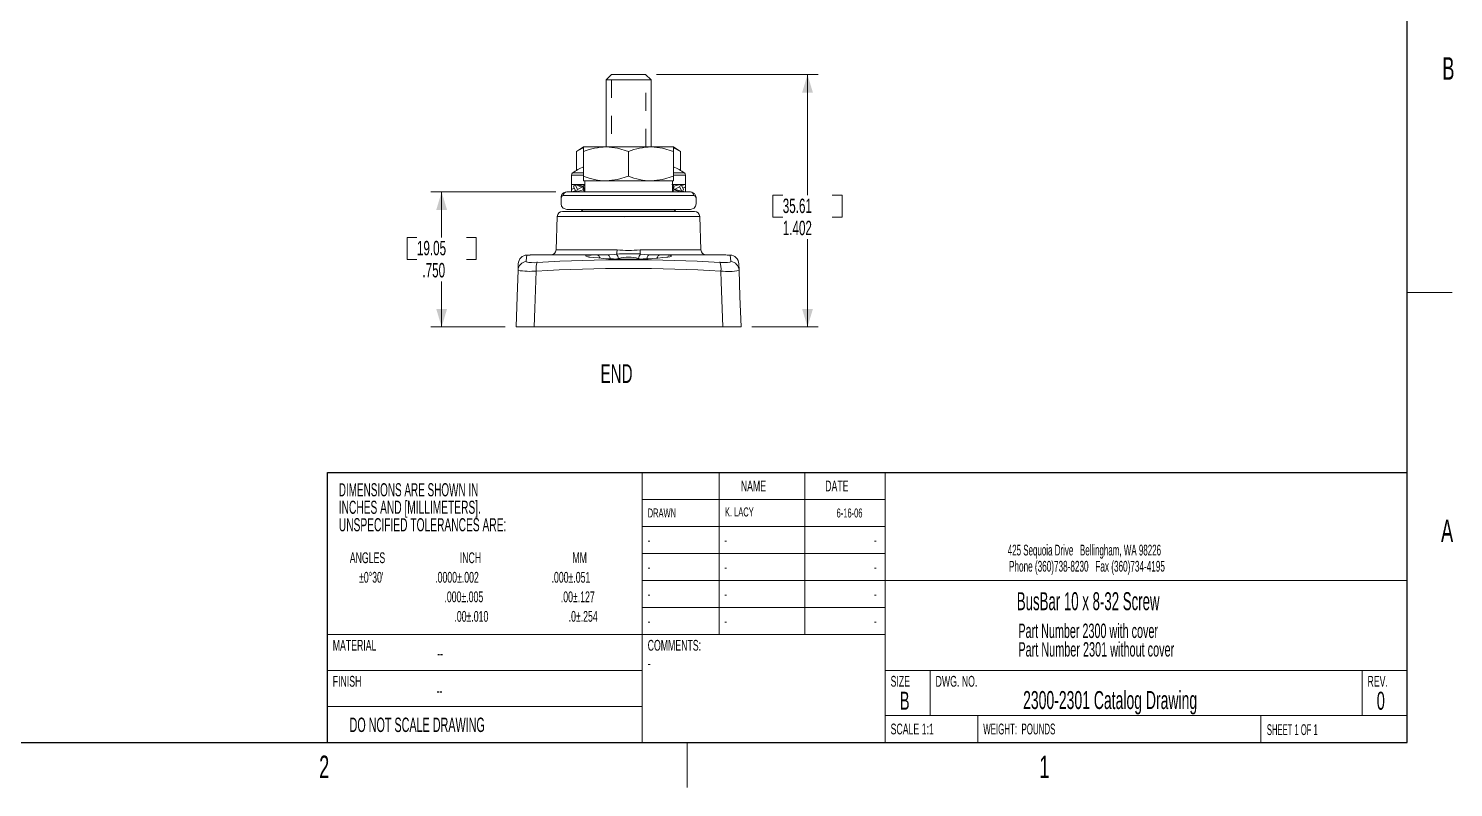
# Model space of a CAD drawing. Header units: inches. Extents: x 0.2 to 16.8, y 0.2 to 10.8.
# Drawn here: x 8.84 to 16.76, y 0.25 to 4.47 of the extents above; entities that cross this region are included whole.
import ezdxf

# ---------------------------------------------------------------- set-up
doc = ezdxf.new("R2010")
doc.units = ezdxf.units.IN
doc.header["$MEASUREMENT"] = 0
doc.linetypes.add('HIDDEN', pattern=[0.075, 0.05, -0.025])
doc.styles.add('SLDTEXTSTYLE0', font='TXT', dxfattribs={"width": 0.605})
doc.styles.add('SLDTEXTSTYLE1', font='TXT', dxfattribs={"width": 0.566218})
doc.styles.add('SLDTEXTSTYLE10', font='TXT', dxfattribs={"width": 0.548281})
doc.styles.add('SLDTEXTSTYLE11', font='TXT', dxfattribs={"width": 0.529375})
doc.styles.add('SLDTEXTSTYLE2', font='TXT', dxfattribs={"width": 0.552063})
doc.styles.add('SLDTEXTSTYLE3', font='TXT', dxfattribs={"width": 0.565543})
doc.styles.add('SLDTEXTSTYLE4', font='TXT', dxfattribs={"width": 0.5808})
doc.styles.add('SLDTEXTSTYLE5', font='TXT', dxfattribs={"width": 0.582593})
doc.styles.add('SLDTEXTSTYLE6', font='TXT', dxfattribs={"width": 0.559625})
doc.styles.add('SLDTEXTSTYLE7', font='TXT', dxfattribs={"width": 0.560185})
doc.styles.add('SLDTEXTSTYLE8', font='TXT', dxfattribs={"width": 0.564667})
doc.styles.add('SLDTEXTSTYLE9', font='TXT', dxfattribs={"width": 0.55})
doc.dimstyles.new('SLDDIMSTYLE0', dxfattribs={"dimtxt": 0.08, "dimasz": 0.1, "dimexe": 0, "dimexo": 0.0625, "dimgap": 0.02, "dimtad": 0, "dimtih": 1, "dimtoh": 1, "dimdec": 3, "dimzin": 12, "dimdsep": 46, "dimtxsty": 'SLDTEXTSTYLE0', "dimsah": 1, "dimcen": 0.09, "dimadec": 0, "dimazin": 0, "dimtfac": 1, "dimtdec": 3, "dimtofl": 0, "dimtmove": 0, "dimatfit": 3, "dimfxl": 1, "dimtolj": 1, "dimtzin": 12, "dimarcsym": 0})
doc.dimstyles.new('SLDDIMSTYLE2', dxfattribs={"dimtxt": 0.08, "dimasz": 0.1, "dimexe": 0, "dimexo": 0.0625, "dimgap": 0.02, "dimtad": 0, "dimtih": 1, "dimtoh": 1, "dimdec": 3, "dimzin": 4, "dimdsep": 46, "dimtxsty": 'SLDTEXTSTYLE0', "dimsah": 1, "dimcen": 0.09, "dimadec": 0, "dimazin": 0, "dimtfac": 1, "dimtdec": 3, "dimtofl": 0, "dimtmove": 0, "dimatfit": 3, "dimfxl": 1, "dimtolj": 1, "dimtzin": 12, "dimarcsym": 0})

# ---------------------------------------------------------------- blocks, each defined once
blk = doc.blocks.new('SW_NOTE_0')
at = {"color": 7, "linetype": 'Continuous', "lineweight": 0, "char_height": 0.072917, "attachment_point": 1}
for s, insert, style in [('{DIMENSIONS ARE SHOWN IN}', (0, 0.094), 'SLDTEXTSTYLE3'), ('{INCHES AND [MILLIMETERS].}', (0, -0.0032), 'SLDTEXTSTYLE4'), ('{UNSPECIFIED TOLERANCES ARE:}', (0, -0.1004), 'SLDTEXTSTYLE5')]:
    blk.add_mtext(s, dxfattribs=dict(at, insert=insert, style=style))
blk = doc.blocks.new('SW_NOTE_1')
at = {"color": 7, "linetype": 'Continuous', "lineweight": 0, "char_height": 0.08, "attachment_point": 1}
for s, insert, style in [('{Part Number 2300 with cover}', (0, 0.1031), 'SLDTEXTSTYLE7'), ('{Part Number 2301 without cover}', (0, 0), 'SLDTEXTSTYLE8')]:
    blk.add_mtext(s, dxfattribs=dict(at, insert=insert, style=style))
blk = doc.blocks.new('*D17')
at = {"color": 7, "linetype": 'Continuous', "lineweight": 0}
for p, q in [((12.3286, 4.2106), (13.2282, 4.2106)), ((13.1682, 4.2106), (13.1682, 3.5408)), ((12.9758, 3.5408), (12.9758, 3.4181)), ((12.9758, 3.5408), (13.0307, 3.5408)), ((13.3606, 3.5408), (13.3057, 3.5408)), ((13.3606, 3.5408), (13.3606, 3.4181)), ((12.9758, 3.4181), (13.0307, 3.4181)), ((13.3606, 3.4181), (13.3057, 3.4181)), ((13.1682, 2.8086), (13.1682, 3.2954)), ((12.8586, 2.8086), (13.2282, 2.8086))]:
    blk.add_line(p, q, dxfattribs=at)
for points in [[(13.1682, 4.2106), (13.1382, 4.1106), (13.1982, 4.1106)], [(13.1682, 2.8086), (13.1982, 2.9086), (13.1382, 2.9086)]]:
    blk.add_solid(points, dxfattribs=at)
at = {"color": 7, "linetype": 'Continuous', "lineweight": 0, "char_height": 0.08, "attachment_point": 1, "style": 'SLDTEXTSTYLE0'}
for s, insert in [('{35.61}', (13.0307, 3.5212)), ('{1.402}', (13.0307, 3.3985))]:
    blk.add_mtext(s, dxfattribs=dict(at, insert=insert))
blk = doc.blocks.new('*D18')
at = {"color": 7, "linetype": 'Continuous', "lineweight": 0}
for p, q in [((11.7701, 3.5586), (11.0752, 3.5586)), ((11.1352, 3.5586), (11.1352, 3.3063)), ((10.9428, 3.3063), (10.9428, 3.1836)), ((10.9428, 3.3063), (10.9978, 3.3063)), ((11.3276, 3.3063), (11.2727, 3.3063)), ((11.3276, 3.3063), (11.3276, 3.1836)), ((10.9428, 3.1836), (10.9978, 3.1836)), ((11.3276, 3.1836), (11.2727, 3.1836)), ((11.1352, 2.8086), (11.1352, 3.0609)), ((11.4886, 2.8086), (11.0752, 2.8086))]:
    blk.add_line(p, q, dxfattribs=at)
for points in [[(11.1352, 3.5586), (11.1052, 3.4586), (11.1652, 3.4586)], [(11.1352, 2.8086), (11.1652, 2.9086), (11.1052, 2.9086)]]:
    blk.add_solid(points, dxfattribs=at)
at = {"color": 7, "linetype": 'Continuous', "lineweight": 0, "char_height": 0.08, "attachment_point": 1, "style": 'SLDTEXTSTYLE0'}
for s, insert in [('{19.05}', (10.9978, 3.2867)), ('{.750}', (11.0283, 3.164))]:
    blk.add_mtext(s, dxfattribs=dict(at, insert=insert))

msp = doc.modelspace()

# ---------------------------------------------------------------- linework, layer by layer
at = {"color": 7, "linetype": 'Continuous', "lineweight": 30}
for p, q in [((16.5, 0.5), (16.5, 10.5)), ((10.5, 2), (16.5, 2)), ((10.5, 0.5), (10.5, 2)), ((0.5, 0.5), (16.5, 0.5))]:
    msp.add_line(p, q, dxfattribs=at)
at = {"color": 7, "linetype": 'Continuous', "lineweight": 15}
for p, q in [((12.0786, 4.2106), (12.0486, 4.1806)), ((12.0786, 4.2106), (12.2686, 4.2106)), ((12.2986, 4.1806), (12.2686, 4.2106)), ((12.0486, 4.1806), (12.0486, 3.8086)), ((12.2986, 4.1806), (12.0486, 4.1806)), ((12.2986, 3.8086), (12.2986, 4.1806)), ((11.9236, 3.8086), (11.885, 3.7836)), ((11.9236, 3.8086), (11.9236, 3.7836)), ((11.9236, 3.8086), (12.0486, 3.8086)), ((12.0486, 3.8086), (12.2986, 3.8086)), ((12.2986, 3.8086), (12.4236, 3.8086)), ((12.4623, 3.7836), (12.4236, 3.8086)), ((12.4236, 3.8086), (12.4236, 3.7836)), ((11.885, 3.6788), (11.885, 3.7836)), ((11.9236, 3.6456), (11.9236, 3.7836)), ((12.1736, 3.6456), (12.1736, 3.7836)), ((12.4236, 3.6456), (12.4236, 3.7836)), ((12.4623, 3.6788), (12.4623, 3.7836)), ((11.8566, 3.6521), (11.8566, 3.5998)), ((11.9236, 3.6206), (11.9236, 3.6456)), ((12.4236, 3.6206), (12.4236, 3.6456)), ((12.4906, 3.5998), (12.4906, 3.6521)), ((11.8566, 3.5998), (11.9305, 3.5998)), ((11.8576, 3.5727), (11.8576, 3.5998)), ((11.8576, 3.5727), (11.8722, 3.5794)), ((11.8576, 3.5586), (11.8576, 3.5727)), ((11.8576, 3.5586), (11.8793, 3.5651)), ((11.8732, 3.5963), (11.8617, 3.5998)), ((11.8749, 3.5998), (11.8685, 3.5868)), ((11.8685, 3.5868), (11.8826, 3.5586)), ((11.8897, 3.5727), (11.8762, 3.5998)), ((11.891, 3.5939), (11.8782, 3.5998)), ((11.8813, 3.5983), (11.882, 3.5998)), ((11.8826, 3.5586), (11.8897, 3.5727)), ((11.8826, 3.5586), (11.9224, 3.5698)), ((11.9219, 3.5899), (11.8869, 3.5998)), ((11.8897, 3.5727), (11.9213, 3.5892)), ((11.9224, 3.5898), (11.9077, 3.5898)), ((11.9305, 3.5998), (11.9193, 3.5868)), ((11.9193, 3.5868), (11.9309, 3.5734)), ((11.9309, 3.5593), (11.9219, 3.5696)), ((11.9224, 3.5832), (11.9224, 3.5698)), ((11.9309, 3.5698), (11.9224, 3.5698)), ((11.9236, 3.6206), (12.0486, 3.6206)), ((11.9309, 3.6206), (11.9309, 3.5586)), ((12.2986, 3.6206), (12.0486, 3.6206)), ((12.4236, 3.6206), (12.2986, 3.6206)), ((12.4147, 3.5998), (12.4906, 3.5998)), ((12.4171, 3.5586), (12.4171, 3.6206)), ((12.4171, 3.5994), (12.4254, 3.5899)), ((12.4249, 3.5898), (12.4171, 3.5898)), ((12.428, 3.5727), (12.4171, 3.5853)), ((12.4171, 3.5602), (12.428, 3.5727)), ((12.4249, 3.5898), (12.4604, 3.5998)), ((12.4249, 3.5763), (12.4249, 3.5898)), ((12.4396, 3.5698), (12.4249, 3.5698)), ((12.4647, 3.5586), (12.4254, 3.5696)), ((12.426, 3.5703), (12.4576, 3.5868)), ((12.4717, 3.5586), (12.4563, 3.5657)), ((12.4641, 3.5998), (12.4576, 3.5868)), ((12.4576, 3.5868), (12.4717, 3.5586)), ((12.4788, 3.5727), (12.4653, 3.5998)), ((12.466, 3.5983), (12.4691, 3.5998)), ((12.468, 3.5944), (12.4856, 3.5998)), ((12.4717, 3.5586), (12.4788, 3.5727)), ((12.4724, 3.5998), (12.4741, 3.5963)), ((12.4751, 3.5801), (12.4896, 3.5868)), ((12.4896, 3.5998), (12.4896, 3.5868)), ((12.4896, 3.5868), (12.4896, 3.5586)), ((11.7986, 3.4921), (11.7986, 3.5271)), ((11.8301, 3.5586), (12.5172, 3.5586)), ((11.8755, 3.5586), (11.8732, 3.5633)), ((11.8755, 3.5586), (11.8813, 3.5612)), ((12.466, 3.5612), (12.4647, 3.5586)), ((12.4896, 3.5586), (12.4741, 3.5633)), ((12.5486, 3.4921), (12.5486, 3.5271)), ((11.7712, 3.2375), (11.7776, 3.4216)), ((11.8076, 3.4506), (12.5397, 3.4506)), ((11.8301, 3.4606), (12.5172, 3.4606)), ((11.9126, 3.4518), (11.9124, 3.4506)), ((12.4349, 3.4506), (12.4347, 3.4518)), ((12.5761, 3.2375), (12.5697, 3.4216)), ((11.9949, 3.2086), (11.6736, 3.2086)), ((11.9949, 3.2086), (12.0576, 3.2086)), ((12.0576, 3.2086), (12.0652, 3.2092)), ((12.2816, 3.2093), (12.2897, 3.2086)), ((12.2897, 3.2086), (12.3524, 3.2086)), ((12.6736, 3.2086), (12.3524, 3.2086)), ((12.6216, 3.2086), (12.6395, 3.2086)), ((12.6395, 3.2086), (12.6736, 3.2086)), ((11.5597, 3.1238), (11.5609, 3.1596)), ((12.7864, 3.1596), (12.7876, 3.1238)), ((11.6498, 2.8086), (11.5486, 2.8086)), ((11.6498, 2.8086), (12.6975, 2.8086)), ((12.7986, 2.8086), (12.6975, 2.8086)), ((12.25, 2), (12.25, 0.5)), ((13.6, 2), (13.6, 0.5)), ((12.25, 1.1), (10.5, 1.1))]:
    msp.add_line(p, q, dxfattribs=at)
at = {"color": 7, "linetype": 'HIDDEN', "lineweight": 0}
for p, q in [((12.0784, 4.1806), (12.0784, 3.8086)), ((12.0784, 4.1806), (12.0784, 3.8086)), ((12.0784, 4.1806), (12.0784, 3.8086)), ((12.0784, 4.1806), (12.0784, 3.8086)), ((12.2689, 3.8086), (12.2689, 4.1806)), ((12.2689, 3.8086), (12.2689, 4.1806)), ((12.2689, 3.8086), (12.2689, 4.1806)), ((12.2689, 3.8086), (12.2689, 4.1806))]:
    msp.add_line(p, q, dxfattribs=at)
at = {"color": 7, "linetype": 'Continuous', "lineweight": 0}
for p, q in [((11.8566, 3.6521), (11.9236, 3.6521)), ((11.8628, 3.6642), (11.9236, 3.6642)), ((12.4236, 3.6642), (12.4845, 3.6642)), ((12.4236, 3.6521), (12.4906, 3.6521)), ((12.5365, 3.5386), (11.8108, 3.5386)), ((12.5697, 3.4216), (11.7776, 3.4216)), ((12.4347, 3.4518), (11.9126, 3.4518)), ((11.7712, 3.2375), (12.1098, 3.2375)), ((12.2375, 3.2375), (12.5761, 3.2375)), ((12.2397, 3.2134), (12.2816, 3.2093)), ((16.5, 3), (16.75, 3)), ((12.6765, 2), (12.6765, 1.1)), ((13.1526, 2), (13.1526, 1.1)), ((12.25, 1.85), (13.6, 1.85)), ((12.25, 1.7), (13.6, 1.7)), ((12.25, 1.55), (13.6, 1.55)), ((12.25, 1.4), (16.5, 1.4)), ((12.25, 1.25), (13.6, 1.25)), ((12.25, 1.1), (13.6, 1.1)), ((10.5, 0.9), (12.25, 0.9)), ((13.6, 0.9), (16.5, 0.9)), ((13.85, 0.9), (13.85, 0.65)), ((16.25, 0.9), (16.25, 0.65)), ((10.5, 0.7), (12.25, 0.7)), ((13.6, 0.65), (16.5, 0.65)), ((14.1147, 0.65), (14.1147, 0.5)), ((15.6875, 0.65), (15.6875, 0.5)), ((12.5, 0.5), (12.5, 0.25))]:
    msp.add_line(p, q, dxfattribs=at)
at = {"color": 7, "linetype": 'Continuous', "lineweight": 15, "flags": 128}
for points in [[(11.9236, 3.8021), (11.9178, 3.8008), (11.885, 3.7836)], [(12.1736, 3.7836), (12.1127, 3.8016), (12.0486, 3.8086)], [(12.4236, 3.7836), (12.3627, 3.8016), (12.2986, 3.8086)], [(12.4623, 3.7836), (12.4271, 3.8016), (12.4216, 3.8027)], [(12.1736, 3.6456), (12.1127, 3.6275), (12.0486, 3.6206)], [(12.4236, 3.6456), (12.3627, 3.6275), (12.2986, 3.6206)], [(11.9081, 3.5898), (11.8991, 3.5907), (11.891, 3.5939)], [(12.4392, 3.5698), (12.4482, 3.5689), (12.4563, 3.5657)], [(11.8301, 3.4606), (11.8098, 3.4681), (11.8015, 3.479), (11.7986, 3.4918), (11.7986, 3.4921)], [(12.5486, 3.4921), (12.5486, 3.4918), (12.5459, 3.4792), (12.5375, 3.4681), (12.5172, 3.4606)], [(11.9585, 3.1967), (11.9517, 3.1982), (11.9495, 3.1988), (11.9496, 3.1988)], [(11.5486, 2.8086), (11.5546, 2.9777), (11.5597, 3.1238)], [(12.7876, 3.1238), (12.7927, 2.9777), (12.7986, 2.8086)]]:
    msp.add_lwpolyline(points, dxfattribs=at)
at = {"color": 7, "linetype": 'Continuous', "lineweight": 0, "flags": 128}
for points in [[(11.8108, 3.5386), (11.8054, 3.5374), (11.7986, 3.5272), (11.7986, 3.5271)], [(12.5486, 3.5271), (12.5486, 3.5272), (12.5419, 3.5374), (12.5365, 3.5386)], [(11.6097, 3.2078), (11.6096, 3.2076), (11.6085, 3.205), (11.607, 3.1967), (11.6047, 3.1713)], [(11.9527, 3.1971), (11.9475, 3.1981), (11.9376, 3.2009), (11.9346, 3.2034), (11.9385, 3.2055), (11.9489, 3.2071), (11.966, 3.2081), (11.9949, 3.2086)], [(12.0717, 3.1864), (12.0709, 3.1908), (12.0695, 3.1958), (12.0677, 3.2001), (12.0655, 3.2037), (12.0631, 3.2064), (12.0604, 3.208), (12.0576, 3.2086)], [(12.0652, 3.2092), (12.096, 3.2118), (12.1076, 3.2134)], [(12.1182, 3.1893), (12.108, 3.1861), (12.1028, 3.1851)], [(12.2429, 3.185), (12.2427, 3.1851), (12.2291, 3.1893)], [(12.2897, 3.2086), (12.2869, 3.208), (12.2842, 3.2064), (12.2818, 3.2037), (12.2796, 3.2001), (12.2777, 3.1958), (12.2764, 3.1908), (12.2756, 3.1863)], [(12.3524, 3.2086), (12.3761, 3.2083), (12.3947, 3.2074), (12.4067, 3.206), (12.4123, 3.204), (12.4112, 3.2016), (12.4033, 3.1989), (12.3916, 3.1965)], [(12.6814, 3.1666), (12.7049, 3.1657), (12.7242, 3.1661), (12.7371, 3.1679), (12.7425, 3.1707), (12.7426, 3.1713)], [(12.7426, 3.1713), (12.7408, 3.192), (12.7387, 3.2054), (12.7376, 3.2078)], [(11.661, 3.1191), (11.6535, 2.9101), (11.6498, 2.8086)], [(12.6975, 2.8086), (12.6885, 3.0583), (12.6863, 3.1191)]]:
    msp.add_lwpolyline(points, dxfattribs=at)
at = {"color": 7, "linetype": 'Continuous', "lineweight": 15}
for centre, radius, start, end in [((12.0557, 3.4494), 0.3593, 91.12154, 111.55912), ((12.3057, 3.4494), 0.3593, 91.12154, 111.55911), ((11.8716, 3.6521), 0.015, 126.16676, 180), ((12.0176, 3.4524), 0.2624, 110.99164, 126.16676), ((12.0557, 3.9797), 0.3593, 248.44088, 268.87846), ((12.3057, 3.9797), 0.3593, 248.44089, 268.87846), ((12.3296, 3.4524), 0.2624, 53.83324, 69.00836), ((12.4756, 3.6521), 0.015, 0, 53.83324), ((11.8301, 3.5271), 0.0315, 89.99968, 180.14383), ((12.5172, 3.5271), 0.0315, 0.05258, 89.9999), ((11.8076, 3.4206), 0.03, 90, 178), ((11.9225, 3.4506), 0.01, 90, 173), ((12.4248, 3.4506), 0.01, 7, 90), ((12.5397, 3.4206), 0.03, 2, 90), ((11.6109, 3.1578), 0.05, 91.3322, 178), ((11.6736, 0.4586), 2.75, 90, 91.3322), ((11.6701, 0.6466), 2.562, 90.75288, 91.18232), ((11.6736, 0.4586), 2.75, 90.7745, 91.14599), ((11.6737, 0.4553), 2.7533, 90.49543, 90.80278), ((11.6736, 0.4603), 2.7483, 90.26388, 90.49536), ((11.6734, 0.5374), 2.6711, 90.16569, 90.26546), ((11.6737, 0.4476), 2.7609, 90.00029, 90.16664), ((11.7412, 3.2386), 0.03, 270, 358), ((12.1742, 5.1499), 1.9654, 263.52807, 276.34921), ((12.3712, 3.2943), 0.0991, 278.35378, 285.34444), ((12.6061, 3.2386), 0.03, 182, 270), ((12.6736, 0.4586), 2.75, 88.6678, 90), ((12.6736, 0.4586), 2.75, 88.85401, 90), ((12.7364, 3.1578), 0.05, 2, 88.6678)]:
    msp.add_arc(centre, radius, start, end, dxfattribs=at)
at = {"color": 7, "linetype": 'Continuous', "lineweight": 0}
for centre, radius, start, end in [((11.8305, 3.5389), 0.0197, 91.08846, 181.05285), ((12.5168, 3.5389), 0.0197, 358.94715, 88.91154), ((11.6093, 3.1218), 0.0497, 95.28464, 176.63965), ((11.646, 3.3472), 0.1817, 256.88431, 276.29156), ((11.7618, 3.1352), 0.1021, 160.05524, 189.10292), ((12.1743, -5.4194), 8.601, 86.61951, 93.38856), ((11.9926, 3.1855), 0.0236, 10.44661, 84.32211), ((11.9903, 3.2355), 0.1195, 349.04172, 0.94462), ((12.1795, 1.8952), 1.3202, 87.38749, 93.11998), ((12.0422, 3.171), 0.0781, 13.55251, 33.16718), ((12.1731, 3.7519), 0.5184, 262.98459, 277.13582), ((12.1739, 2.9819), 0.2147, 75.09359, 105.03439), ((12.3051, 3.171), 0.0781, 146.83282, 166.44749), ((12.357, 3.2355), 0.1195, 179.05538, 190.95828), ((12.3547, 3.1855), 0.0236, 95.67122, 169.42962), ((12.5855, 3.1352), 0.1021, 350.89708, 19.94476), ((12.738, 3.1218), 0.0497, 3.36035, 84.71536), ((11.6245, 3.5111), 0.3937, 260.51399, 275.32037), ((12.1734, -5.7118), 8.8458, 86.67655, 93.32082), ((12.7262, 3.4434), 0.3268, 262.97912, 280.83577)]:
    msp.add_arc(centre, radius, start, end, dxfattribs=at)
at = {"color": 7, "linetype": 'Continuous', "lineweight": 15}
for points, knots in [([(12.1491, 3.4153), (12.1491, 3.4153), (12.1491, 3.4153), (12.1491, 3.4153), (12.1491, 3.4153), (12.1491, 3.4153), (12.1491, 3.4153), (12.1491, 3.4153), (12.1491, 3.4153), (12.1491, 3.4153), (12.1491, 3.4153), (12.1491, 3.4153), (12.1491, 3.4153), (12.1491, 3.4153), (12.1491, 3.4153), (12.1491, 3.4153), (12.1491, 3.4153), (12.1491, 3.4153), (12.1491, 3.4153)], [0, 0, 0, 0, 0.07191, 0.140144, 0.204813, 0.264794, 0.32301, 0.378021, 0.431309, 0.484012, 0.537035, 0.592435, 0.650051, 0.711513, 0.777288, 0.846983, 0.920834, 1, 1, 1, 1]), ([(12.1491, 3.4153), (12.1491, 3.4153), (12.1491, 3.4153), (12.1491, 3.4153), (12.1491, 3.4153), (12.1491, 3.4153)], [0, 0, 0, 0, 0.098786, 0.44867, 1, 1, 1, 1]), ([(12.1491, 3.4153), (12.1491, 3.4153), (12.1491, 3.4153), (12.1491, 3.4153), (12.1491, 3.4153)], [0.8443252, 0.8443252, 0.8443252, 0.8443252, 0.9084583, 1, 1, 1, 1]), ([(12.1491, 3.4153), (12.1491, 3.4153), (12.1491, 3.4153), (12.1491, 3.4153), (12.1491, 3.4153), (12.1491, 3.4153), (12.1491, 3.4153), (12.1491, 3.4153), (12.1491, 3.4153), (12.1491, 3.4153), (12.1491, 3.4153)], [0, 0, 0, 0, 0.133054, 0.260864, 0.384835, 0.506941, 0.627504, 0.749214, 0.872651, 1, 1, 1, 1])]:
    msp.add_open_spline(points, degree=3, knots=knots, dxfattribs=at)

# ---------------------------------------------------------------- block references
at = {"color": 7, "linetype": 'Continuous', "lineweight": 0}
for name, p in [('SW_NOTE_0', (10.5635, 1.8465)), ('SW_NOTE_1', (14.3398, 1.0573))]:
    msp.add_blockref(name, p, dxfattribs=at)

# ---------------------------------------------------------------- texts
at = {"color": 7, "linetype": 'Continuous', "lineweight": 0, "attachment_point": 1}
for s, insert, char_height, style in [('{B}', (16.6958, 4.307), 0.125, 'SLDTEXTSTYLE0'), ('{END}', (12.018, 2.6016), 0.10417, 'SLDTEXTSTYLE0'), ('{NAME}', (12.7977, 1.955), 0.06, 'SLDTEXTSTYLE0'), ('{DATE}', (13.2667, 1.955), 0.06, 'SLDTEXTSTYLE0'), ('{DRAWN}', (12.28, 1.8), 0.05, 'SLDTEXTSTYLE0'), ('{K. LACY}', (12.7091, 1.8058), 0.05, 'SLDTEXTSTYLE0'), ('{6-16-06}', (13.3298, 1.8), 0.05, 'SLDTEXTSTYLE0'), ('{A}', (16.6887, 1.7383), 0.125, 'SLDTEXTSTYLE0'), ('{-}', (12.28, 1.65), 0.05, 'SLDTEXTSTYLE0'), ('{-}', (12.7065, 1.65), 0.05, 'SLDTEXTSTYLE0'), ('{-}', (13.5377, 1.65), 0.05, 'SLDTEXTSTYLE0'), ('{425 Sequoia Drive   Bellingham, WA 98226}', (14.2808, 1.599), 0.06, 'SLDTEXTSTYLE2'), ('{ANGLES}', (10.6247, 1.5564), 0.06, 'SLDTEXTSTYLE0'), ('{INCH}', (11.2358, 1.5563), 0.06, 'SLDTEXTSTYLE0'), ('{MM}', (11.8615, 1.5563), 0.06, 'SLDTEXTSTYLE0'), ('{Phone (360)738-8230   Fax (360)734-4195}', (14.2879, 1.509), 0.06, 'SLDTEXTSTYLE1'), ("{±0°30'}", (10.676, 1.4478), 0.06, 'SLDTEXTSTYLE0'), ('{.0000±.002}', (11.0991, 1.4477), 0.06, 'SLDTEXTSTYLE0'), ('{.000±.051}', (11.7458, 1.4477), 0.06, 'SLDTEXTSTYLE0'), ('{-}', (12.28, 1.5), 0.05, 'SLDTEXTSTYLE0'), ('{-}', (12.7065, 1.5), 0.05, 'SLDTEXTSTYLE0'), ('{-}', (13.5377, 1.5), 0.05, 'SLDTEXTSTYLE0'), ('{.000±.005}', (11.1507, 1.3392), 0.06, 'SLDTEXTSTYLE0'), ('{.00±.127}', (11.7974, 1.3392), 0.06, 'SLDTEXTSTYLE0'), ('{-}', (12.28, 1.35), 0.05, 'SLDTEXTSTYLE0'), ('{-}', (12.7065, 1.35), 0.05, 'SLDTEXTSTYLE0'), ('{-}', (13.5377, 1.35), 0.05, 'SLDTEXTSTYLE0'), ('{BusBar 10 x 8-32 Screw}', (14.3313, 1.335), 0.1, 'SLDTEXTSTYLE9'), ('{.00±.010}', (11.206, 1.2306), 0.06, 'SLDTEXTSTYLE0'), ('{.0±.254}', (11.8409, 1.2306), 0.06, 'SLDTEXTSTYLE0'), ('{-}', (12.28, 1.2), 0.05, 'SLDTEXTSTYLE0'), ('{-}', (12.7065, 1.2), 0.05, 'SLDTEXTSTYLE0'), ('{-}', (13.5377, 1.2), 0.05, 'SLDTEXTSTYLE0'), ('{MATERIAL}', (10.53, 1.07), 0.06, 'SLDTEXTSTYLE0'), ('{COMMENTS:}', (12.28, 1.07), 0.06, 'SLDTEXTSTYLE0'), ('{--}', (11.11, 1.0251), 0.06, 'SLDTEXTSTYLE0'), ('{-}', (12.28, 0.97), 0.06, 'SLDTEXTSTYLE0'), ('{FINISH}', (10.53, 0.87), 0.06, 'SLDTEXTSTYLE0'), ('{SIZE}', (13.63, 0.87), 0.06, 'SLDTEXTSTYLE0'), ('{DWG. NO.}', (13.88, 0.87), 0.06, 'SLDTEXTSTYLE0'), ('{REV.}', (16.28, 0.87), 0.06, 'SLDTEXTSTYLE0'), ('{--}', (11.1075, 0.8169), 0.06, 'SLDTEXTSTYLE0'), ('{B}', (13.6814, 0.782), 0.1, 'SLDTEXTSTYLE0'), ('{2300-2301 Catalog Drawing}', (14.3662, 0.7858), 0.1, 'SLDTEXTSTYLE4'), ('{0}', (16.3314, 0.782), 0.1, 'SLDTEXTSTYLE0'), ('{DO NOT SCALE DRAWING}', (10.6234, 0.6382), 0.08, 'SLDTEXTSTYLE6'), ('{SCALE 1:1}', (13.63, 0.605), 0.06, 'SLDTEXTSTYLE0'), ('{WEIGHT:  POUNDS }', (14.1447, 0.605), 0.06, 'SLDTEXTSTYLE10'), ('{SHEET 1 OF 1}', (15.7207, 0.6013), 0.06, 'SLDTEXTSTYLE11'), ('{2}', (10.4545, 0.427), 0.125, 'SLDTEXTSTYLE0'), ('{1}', (14.4568, 0.427), 0.125, 'SLDTEXTSTYLE0')]:
    msp.add_mtext(s, dxfattribs=dict(at, insert=insert, char_height=char_height, style=style))

# ---------------------------------------------------------------- dimensions: what is measured, and where the dimension line sits
at = {"color": 7, "linetype": 'Continuous', "lineweight": 0}
for base, p1, p2, dimstyle, picture, middle in [((13.1682, 4.2106), (12.7986, 2.8086), (12.2686, 4.2106), 'SLDDIMSTYLE0', '*D17', (13.1682, 3.4181)), ((11.1352, 2.8086), (11.8301, 3.5586), (11.5486, 2.8086), 'SLDDIMSTYLE2', '*D18', (11.1352, 3.1836))]:
    dim = msp.add_linear_dim(base=base, p1=p1, p2=p2, angle=90, dimstyle=dimstyle, override={"dimtxt": 0.08, "dimasz": 0.1, "dimexe": 0.06, "dimexo": 0.06, "dimgap": 0.06, "dimzin": 12, "dimtzin": 12}, dxfattribs=at)
    dim.commit()
    dim.dimension.update_dxf_attribs({"geometry": picture, "text_midpoint": middle, "dimtype": 160})

doc.saveas('drawing.dxf')
